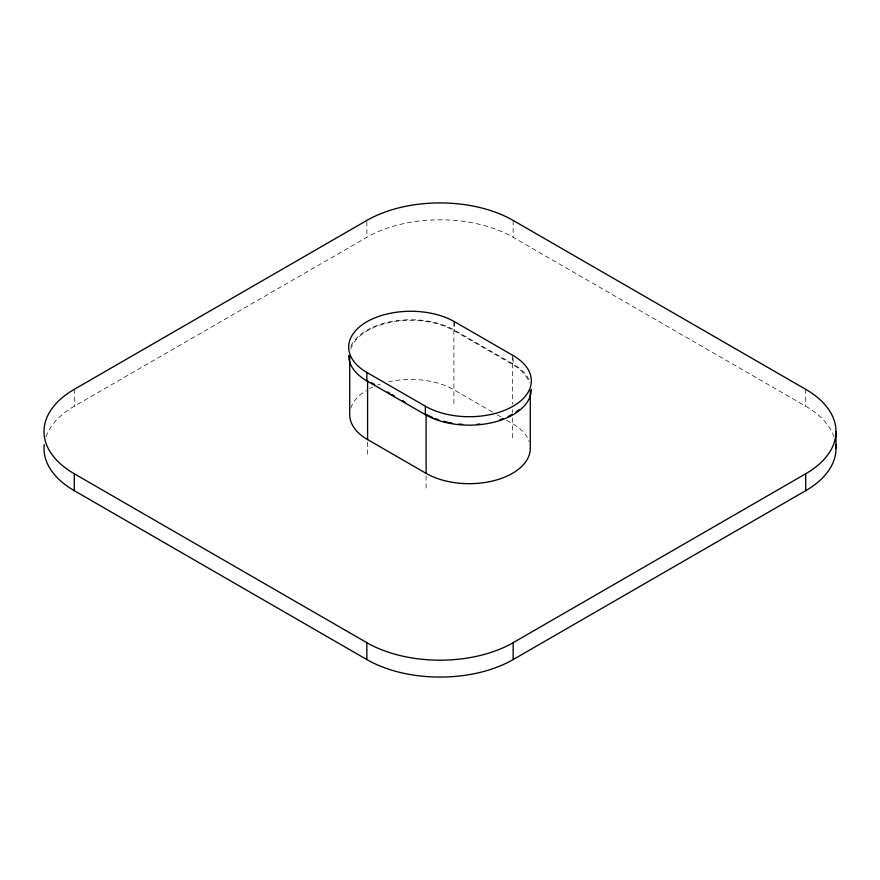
<?xml version="1.0" encoding="UTF-8"?>
<svg xmlns="http://www.w3.org/2000/svg" width="880" height="880" viewBox="0 0 880 880"><rect width="100%" height="100%" fill="white"/><g stroke="black" fill="none" stroke-linecap="round" stroke-linejoin="round"><path stroke-width="0.66" stroke-dasharray="4.4 3.3" d="M45.991 436.799A103.433 59.719 0 0 1 74.294 406.219L366.861 237.303A103.433 59.719 0 0 1 513.139 237.303L805.706 406.219A103.433 59.719 0 0 1 834.009 436.799M350.801 346.269A62.062 35.827 0 0 1 454.63 330.209L513.139 363.99A62.062 35.827 0 0 1 529.199 380.05M492.514 412.049L453.893 389.752A61.028 35.233 0 0 0 388.63 381.821M497.2 414.744L501.875 417.45M506.561 420.156L512.413 423.533A61.028 35.233 0 0 1 529.221 441.881M805.706 389.323L805.706 406.219M513.139 220.418L513.139 237.303M513.139 357.962L513.139 363.99M512.413 355.971L512.413 404.283M512.413 409.783L512.413 412.533M512.413 418.033L512.413 440.418M454.63 321.761L454.63 330.209M453.893 322.179L453.893 406.637M426.107 475.959L426.107 490.248M367.587 442.178L367.587 456.467M366.861 221.716L366.861 237.303M74.294 389.323L74.294 406.219M350.779 408.1A61.028 35.233 0 0 1 366.366 390.478M369.677 388.597A61.028 35.233 0 0 1 373.021 386.969M377.762 385.022A61.028 35.233 0 0 1 380.226 384.153M350.779 348.986A61.028 35.233 0 0 1 392.766 321.871A61.028 35.233 0 0 1 453.893 330.627L512.413 364.408A61.028 35.233 0 0 1 529.221 382.767"/><path stroke-width="1.32" d="M74.294 473.781L366.861 642.697A103.433 59.719 0 0 0 513.139 642.697L805.706 473.781A103.433 59.719 0 0 0 805.706 389.323L513.139 220.418A103.433 59.719 0 0 0 366.861 220.418L74.294 389.323A103.433 59.719 0 0 0 74.294 473.781L74.294 490.677L366.861 659.582A103.433 59.719 0 0 0 513.139 659.582L805.706 490.677A103.433 59.719 0 0 0 835.78 444.543M366.861 372.438L425.37 406.219A62.062 35.827 0 0 0 513.139 406.219A62.062 35.827 0 0 0 513.139 355.542L454.63 321.761A62.062 35.827 0 0 0 366.861 321.761A62.062 35.827 0 0 0 366.861 372.438L366.861 380.886L425.37 414.667A62.062 35.827 0 0 0 493.009 422.433A62.062 35.827 0 0 0 531.322 389.323M371.096 382.481L374.616 384.516M387.486 391.941L389.829 393.294M392.161 394.647L394.504 396M402.699 400.73L405.042 402.083M349.712 355.542L349.712 414.667A61.028 35.233 0 0 0 367.587 439.582L426.107 473.363A61.028 35.233 0 0 0 492.613 480.997A61.028 35.233 0 0 0 530.288 448.448L530.288 390.698M836 431.552L836 448.448M805.706 473.781L805.706 490.677M513.139 642.697L513.139 659.582M426.107 414.238L426.107 473.363M425.37 406.219L425.37 414.667M367.587 380.457L367.587 439.582M366.861 642.697L366.861 659.582M519.255 409.53A61.028 35.233 0 0 1 515.999 411.983M512.413 414.238A61.028 35.233 0 0 1 508.123 416.493M503.448 418.506A61.028 35.233 0 0 1 499.774 419.837M479.864 424.028A61.028 35.233 0 0 1 477.224 424.259M462.616 424.347A61.028 35.233 0 0 1 458.645 424.028M452.188 423.159A61.028 35.233 0 0 1 443.454 421.256M438.746 419.837A61.028 35.233 0 0 1 435.061 418.506M432.685 417.538A61.028 35.233 0 0 1 427.13 414.821M366.861 380.886A62.062 35.827 0 0 1 348.678 355.542M74.294 490.677A103.433 59.719 0 0 1 44.22 444.543"/></g></svg>
